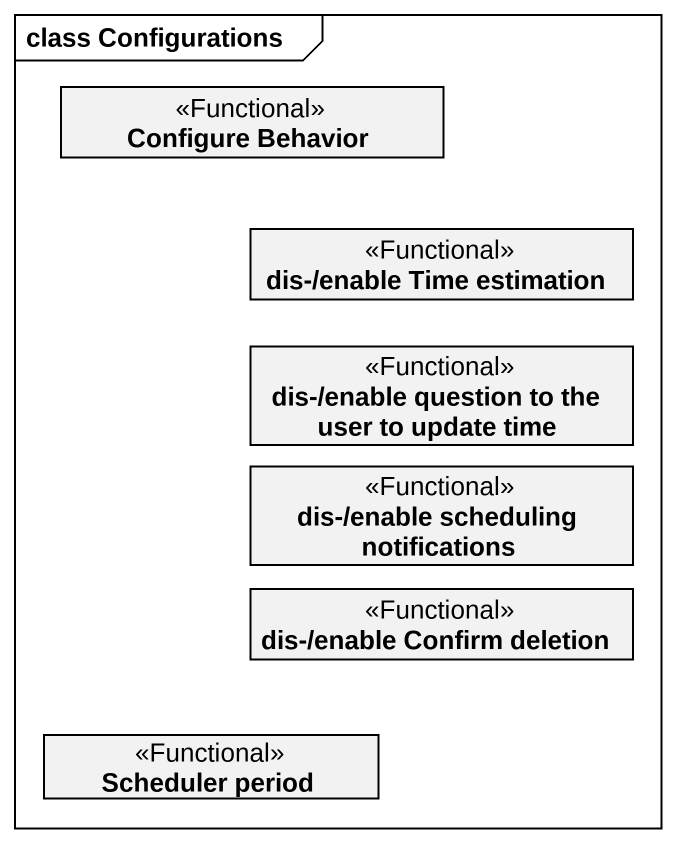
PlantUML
@startuml
mainframe class Configurations
hide circle
hide empty members
class "Configure Behavior" as Configure_Behavior <<Functional>>
class "dis-/enable Time estimation" as dis_enable_Time_estimation <<Functional>>
class "dis-/enable question to the user to update time" as dis_enable_question_to_the <<Functional>>
class "dis-/enable scheduling notifications" as dis_enable_scheduling <<Functional>>
class "dis-/enable Confirm deletion" as dis_enable_Confirm_deletion <<Functional>>
class "Scheduler period" as Scheduler_period <<Functional>>
@enduml
